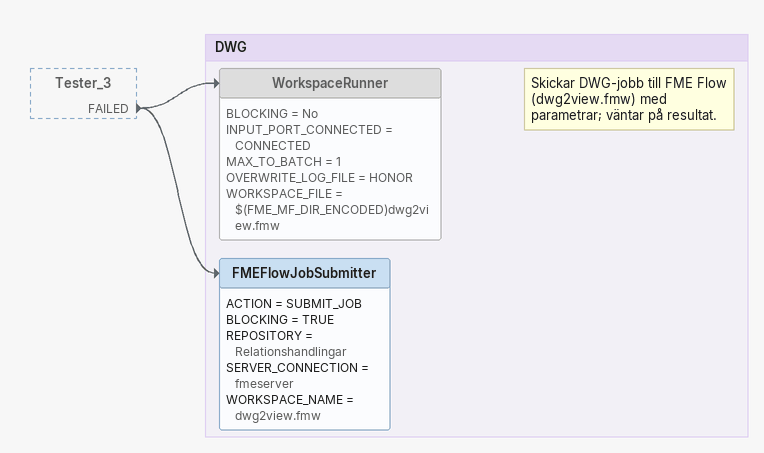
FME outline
Tester_3 [outside]
    FAILED -> WorkspaceRunner
    FAILED -> FMEFlowJobSubmitter

Bookmark: DWG
Note: Skickar DWG-jobb till FME Flow (dwg2view.fmw) med parametrar; väntar på resultat.
WorkspaceRunner [off]
    BLOCKING = No
    INPUT_PORT_CONNECTED = CONNECTED
    MAX_TO_BATCH = 1
    OVERWRITE_LOG_FILE = HONOR
    WORKSPACE_FILE = $(FME_MF_DIR_ENCODED)dwg2view.fmw
FMEFlowJobSubmitter
    ACTION = SUBMIT_JOB
    BLOCKING = TRUE
    REPOSITORY = Relationshandlingar
    SERVER_CONNECTION = fmeserver
    WORKSPACE_NAME = dwg2view.fmw
